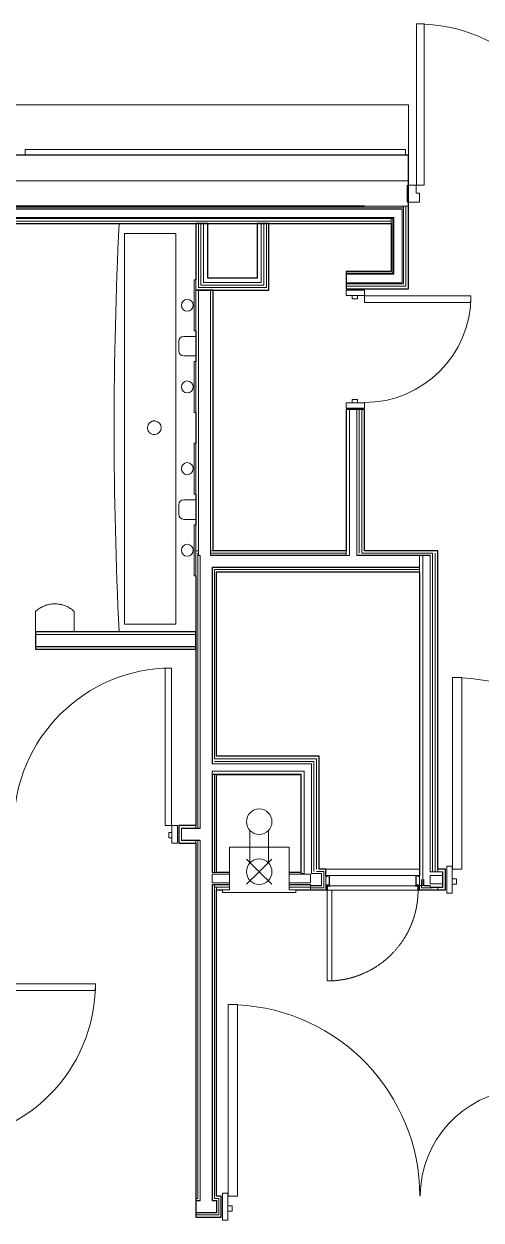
# Model space of a CAD drawing. Header units: millimetres. Extents: x 90978 to 295199, y -4084 to 97293.
# Drawn here: x 208801 to 211486, y 28445 to 35475 of the extents above; entities that cross this region are included whole.
import ezdxf

# ---------------------------------------------------------------- set-up
doc = ezdxf.new("R2010")
doc.units = ezdxf.units.MM
doc.header["$MEASUREMENT"] = 0
doc.linetypes.add('CSM-STL-XX-ZZ-M3-A-XXXX-00001_detached _19_04_21__rvt-1-Level 0$0$Elevation Swings', pattern=[3, 2, -1])
for name, color, linetype, lineweight in [('CSM-STL-XX-ZZ-M3-A-XXXX-00001_detached _19_04_21__rvt-1-Level 0$0$A-DETL-GENF', 7, 'CONTINUOUS', 9), ('CSM-STL-XX-ZZ-M3-A-XXXX-00001_detached _19_04_21__rvt-1-Level 0$0$A-DOOR', 4, 'CONTINUOUS', 9), ('CSM-STL-XX-ZZ-M3-A-XXXX-00001_detached _19_04_21__rvt-1-Level 0$0$A-DOOR-FRAM', 4, 'CONTINUOUS', 18), ('CSM-STL-XX-ZZ-M3-A-XXXX-00001_detached _19_04_21__rvt-1-Level 0$0$A-GLAZ-CURT', 7, 'CONTINUOUS', 9), ('CSM-STL-XX-ZZ-M3-A-XXXX-00001_detached _19_04_21__rvt-1-Level 0$0$A-WALL', 7, 'CONTINUOUS', 9), ('CSM-STL-XX-ZZ-M3-A-XXXX-00001_detached _19_04_21__rvt-1-Level 0$0$E-ELEC-FIXT', 7, 'CONTINUOUS', 9), ('CSM-STL-XX-ZZ-M3-A-XXXX-00001_detached _19_04_21__rvt-1-Level 0$0$I-FURN', 8, 'CONTINUOUS', 9), ('CSM-STL-XX-ZZ-M3-A-XXXX-00001_detached _19_04_21__rvt-1-Level 0$0$I-WALL', 7, 'CONTINUOUS', 9), ('CSM-STL-XX-ZZ-M3-A-XXXX-00001_detached _19_04_21__rvt-1-Level 0$0$P-SANR-FIXT', 7, 'CONTINUOUS', 9)]:
    doc.layers.add(name, color=color, linetype=linetype, lineweight=lineweight)

msp = doc.modelspace()

# ---------------------------------------------------------------- linework, layer by layer
at = {"layer": 'CSM-STL-XX-ZZ-M3-A-XXXX-00001_detached _19_04_21__rvt-1-Level 0$0$A-DETL-GENF'}
for p, q in [((210128.2, 30543.8), (210128.2, 30735.2)), ((210238.2, 30543.8), (210238.2, 30735.2)), ((210183.2, 30636.2), (210008.2, 30636.2)), ((210008.2, 30636.2), (210008.2, 30386.2)), ((210358.2, 30636.2), (210183.2, 30636.2)), ((210358.2, 30386.2), (210358.2, 30636.2)), ((210183.2, 30492.8), (210108.9, 30567)), ((210183.2, 30492.8), (210257.4, 30567)), ((210183.2, 30492.8), (210108.9, 30418.5)), ((210183.2, 30492.8), (210257.4, 30418.5)), ((210579.6, 30467.7), (210579.6, 30462.2)), ((210579.6, 30462.2), (210580.8, 30462.2)), ((210580.8, 30467.7), (210580.8, 30462.2)), ((210582.1, 30470.2), (210593.1, 30470.2)), ((210582.1, 30469), (210593.1, 30469)), ((210594.4, 30467.7), (210594.4, 30417.7)), ((210595.6, 30467.7), (210595.6, 30417.7)), ((211103.6, 30467.7), (211103.6, 30417.7)), ((211104.8, 30467.7), (211104.8, 30417.7)), ((211117.1, 30470.2), (211106.1, 30470.2)), ((211117.1, 30469), (211106.1, 30469)), ((211118.4, 30467.7), (211118.4, 30462.2)), ((211119.6, 30462.2), (211118.4, 30462.2)), ((211119.6, 30467.7), (211119.6, 30462.2)), ((210008.2, 30386.2), (209968.2, 30386.2)), ((209968.2, 30386.2), (209968.2, 30371.2)), ((209968.2, 30371.2), (210183.2, 30371.2)), ((210183.2, 30371.2), (210398.2, 30371.2)), ((210398.2, 30386.2), (210358.2, 30386.2)), ((210398.2, 30371.2), (210398.2, 30386.2)), ((210578.3, 30385.2), (210555.7, 30385.2)), ((210555.7, 30385.2), (210555.7, 30384)), ((210555.7, 30384), (210578.3, 30384)), ((210579.6, 30413.9), (210579.6, 30386.7)), ((210579.6, 30406.6), (210579.6, 30386.5)), ((210580.8, 30413.9), (210580.8, 30386.5)), ((210580.8, 30386.5), (210580.8, 30413.9)), ((210582.1, 30416.4), (210593.1, 30416.4)), ((210582.1, 30415.2), (210593.1, 30415.2)), ((211117.1, 30416.4), (211106.1, 30416.4)), ((211117.1, 30415.2), (211106.1, 30415.2)), ((211118.4, 30413.9), (211118.4, 30386.5)), ((211118.4, 30386.5), (211118.4, 30413.9)), ((211119.6, 30413.9), (211119.6, 30386.7)), ((211119.6, 30406.6), (211119.6, 30386.5)), ((211120.9, 30385.2), (211143.5, 30385.2)), ((211143.5, 30384), (211120.9, 30384)), ((211143.5, 30385.2), (211143.5, 30384))]:
    msp.add_line(p, q, dxfattribs=at)
for centre in [(210183.2, 30786.2), (210183.2, 30492.8)]:
    msp.add_circle(centre, 75, dxfattribs=at)
for centre, radius, start, end in [((210582.1, 30467.7), 2.5, 90, 180), ((210582.1, 30467.7), 1.3, 90, 180), ((210593.1, 30467.7), 2.5, 0, 90), ((210593.1, 30467.7), 1.3, 0, 90), ((211106.1, 30467.7), 2.5, 90, 180), ((211106.1, 30467.7), 1.3, 90, 180), ((211117.1, 30467.7), 2.5, 0, 90), ((211117.1, 30467.7), 1.3, 0, 90), ((210578.3, 30386.5), 1.3, 270, 0), ((210578.3, 30386.5), 2.5, 270, 0), ((210582.1, 30413.9), 2.5, 90, 180), ((210582.1, 30413.9), 1.3, 90, 180), ((210593.1, 30417.7), 2.5, 270, 0), ((210593.1, 30417.7), 1.3, 270, 0), ((211106.1, 30417.7), 2.5, 180, 270), ((211106.1, 30417.7), 1.3, 180, 270), ((211117.1, 30413.9), 2.5, 0, 90), ((211117.1, 30413.9), 1.3, 0, 90), ((211120.9, 30386.5), 2.5, 180, 270), ((211120.9, 30386.5), 1.3, 180, 270)]:
    msp.add_arc(centre, radius, start, end, dxfattribs=at)
at = {"layer": 'CSM-STL-XX-ZZ-M3-A-XXXX-00001_detached _19_04_21__rvt-1-Level 0$0$A-DOOR', "lineweight": 20}
for p, q in [((211106.8, 35475), (211151.8, 35475)), ((211106.8, 34528.2), (211106.8, 35475)), ((211151.8, 35475), (211151.8, 34528.2)), ((211151.8, 34528.2), (211106.8, 34528.2))]:
    msp.add_line(p, q, dxfattribs=at)
at = {"layer": 'CSM-STL-XX-ZZ-M3-A-XXXX-00001_detached _19_04_21__rvt-1-Level 0$0$A-DOOR'}
for p, q in [((211426.8, 33876.1), (210800.8, 33876.1)), ((210800.8, 33876.1), (210800.8, 33838.1)), ((210800.8, 33838.1), (211426.8, 33838.1)), ((211426.8, 33838.1), (211426.8, 33876.1)), ((209630.7, 30763.2), (209630.7, 31689.2)), ((209630.7, 31689.2), (209668.7, 31689.2)), ((209668.7, 31689.2), (209668.7, 30763.2)), ((211318.6, 31633.2), (211372.6, 31633.2)), ((211318.6, 30507.2), (211318.6, 31633.2)), ((211372.6, 31633.2), (211372.6, 30507.2)), ((209668.7, 30763.2), (209630.7, 30763.2)), ((210574.6, 30385.2), (210574.6, 30470.2)), ((210574.6, 30470.2), (211124.6, 30470.2)), ((211124.6, 30470.2), (211124.6, 30385.2)), ((211318.6, 30507.2), (211372.6, 30507.2)), ((210555.7, 30384), (210555.7, 30385.2)), ((210555.7, 30385.2), (210574.6, 30385.2)), ((211143.5, 30384), (210555.7, 30384)), ((210582.8, 30406.6), (210582.8, 30386.2)), ((210583.7, 30406.6), (210583.7, 30386.2)), ((210584.3, 30410), (211114.9, 30410)), ((210584.3, 30408.8), (210584.3, 30410)), ((211114.9, 30408.8), (210584.3, 30408.8)), ((210585, 30408.8), (210602.8, 30408.8)), ((210585, 30407.9), (210602.8, 30407.9)), ((211114.2, 30384.9), (210585, 30384.9)), ((210585, 30384), (211114.2, 30384)), ((210602.8, 30407.9), (210602.8, 30408.8)), ((211096.4, 30407.9), (211096.4, 30408.8)), ((211114.2, 30408.8), (211096.4, 30408.8)), ((211114.2, 30407.9), (211096.4, 30407.9)), ((211114.9, 30410), (211114.9, 30408.8)), ((211115.5, 30406.6), (211115.5, 30386.2)), ((211116.4, 30406.6), (211116.4, 30386.2)), ((211124.6, 30385.2), (211143.5, 30385.2)), ((211143.5, 30385.2), (211143.5, 30384)), ((209220.5, 29833.2), (208294.5, 29833.2)), ((209220.5, 29795.2), (209220.5, 29833.2)), ((208294.5, 29795.2), (209220.5, 29795.2)), ((210000.8, 29711.2), (210054.8, 29711.2)), ((210000.8, 28585.2), (210000.8, 29711.2)), ((210054.8, 29711.2), (210054.8, 28585.2)), ((210000.8, 28585.2), (210054.8, 28585.2))]:
    msp.add_line(p, q, dxfattribs=at)
at = {"layer": 'CSM-STL-XX-ZZ-M3-A-XXXX-00001_detached _19_04_21__rvt-1-Level 0$0$A-DOOR', "linetype": 'CSM-STL-XX-ZZ-M3-A-XXXX-00001_detached _19_04_21__rvt-1-Level 0$0$Elevation Swings'}
for p, q in [((210582.8, 29850.4), (210582.8, 30384)), ((210582.8, 30384), (210608.8, 30384)), ((210608.8, 30384), (210608.8, 29850.4)), ((210608.8, 29850.4), (210582.8, 29850.4))]:
    msp.add_line(p, q, dxfattribs=at)
at = {"layer": 'CSM-STL-XX-ZZ-M3-A-XXXX-00001_detached _19_04_21__rvt-1-Level 0$0$A-DOOR'}
for centre, radius, start, end in [((211106.8, 34528.2), 946.8, 0, 90), ((210800.8, 33876.1), 626, 270, 0), ((209668.7, 30763.2), 926, 90, 180), ((211318.6, 30507.2), 1126, 0.10177, 87.25119), ((210585, 30406.6), 2.2, 90, 180), ((210585, 30386.2), 2.2, 180, 270), ((210585, 30406.6), 1.3, 90, 180), ((210585, 30386.2), 1.3, 180, 270), ((211114.2, 30406.6), 2.2, 0, 90), ((211114.2, 30406.6), 1.3, 0, 90), ((211114.2, 30386.2), 2.2, 270, 0), ((211114.2, 30386.2), 1.3, 270, 0), ((208294.5, 29833.2), 926, 270, 0), ((210000.8, 28585.2), 1126, 0.10177, 87.25119), ((211756.8, 28585.2), 628, 94.9328, 180)]:
    msp.add_arc(centre, radius, start, end, dxfattribs=at)
at = {"layer": 'CSM-STL-XX-ZZ-M3-A-XXXX-00001_detached _19_04_21__rvt-1-Level 0$0$A-DOOR', "linetype": 'CSM-STL-XX-ZZ-M3-A-XXXX-00001_detached _19_04_21__rvt-1-Level 0$0$Elevation Swings'}
msp.add_arc((210582.8, 30384), 533.6, 270, 0, dxfattribs=at)
at = {"layer": 'CSM-STL-XX-ZZ-M3-A-XXXX-00001_detached _19_04_21__rvt-1-Level 0$0$A-DOOR-FRAM', "lineweight": 20}
for p, q in [((211059.8, 34528.2), (211104.8, 34528.2)), ((211059.8, 34428.2), (211059.8, 34528.2)), ((211104.8, 34528.2), (211104.8, 34481.2)), ((211104.8, 34481.2), (211124.8, 34481.2)), ((211124.8, 34481.2), (211124.8, 34428.2)), ((211124.8, 34428.2), (211059.8, 34428.2)), ((210693.8, 33910.1), (210800.8, 33910.1)), ((210693.8, 33878.1), (210693.8, 33910.1)), ((210800.8, 33910.1), (210800.8, 33878.1)), ((210800.8, 33878.1), (210693.8, 33878.1)), ((210728.8, 33878.1), (210760.8, 33878.1)), ((210728.8, 33859.1), (210728.8, 33878.1)), ((210760.8, 33859.1), (210728.8, 33859.1)), ((210760.8, 33878.1), (210760.8, 33859.1)), ((210728.8, 33267.1), (210760.8, 33267.1)), ((210728.8, 33248.1), (210728.8, 33267.1)), ((210760.8, 33267.1), (210760.8, 33248.1)), ((210693.8, 33216.1), (210693.8, 33248.1)), ((210693.8, 33248.1), (210800.8, 33248.1)), ((210800.8, 33216.1), (210693.8, 33216.1)), ((210760.8, 33248.1), (210728.8, 33248.1)), ((210800.8, 33248.1), (210800.8, 33216.1)), ((209670.7, 30723.2), (209651.7, 30723.2)), ((209651.7, 30723.2), (209651.7, 30691.2)), ((209670.7, 30763.2), (209670.7, 30661.2)), ((209702.7, 30763.2), (209670.7, 30763.2)), ((209670.7, 30691.2), (209670.7, 30723.2)), ((209702.7, 30661.2), (209702.7, 30763.2)), ((209651.7, 30691.2), (209670.7, 30691.2)), ((209670.7, 30661.2), (209702.7, 30661.2)), ((211316.6, 30525.2), (211284.6, 30525.2)), ((211284.6, 30525.2), (211284.6, 30367.2)), ((211316.6, 30367.2), (211316.6, 30525.2)), ((211341.6, 30451.2), (211316.6, 30451.2)), ((211316.6, 30451.2), (211316.6, 30419.2)), ((211341.6, 30419.2), (211341.6, 30451.2)), ((211316.6, 30419.2), (211341.6, 30419.2)), ((211284.6, 30367.2), (211316.6, 30367.2)), ((209998.8, 28603.2), (209966.8, 28603.2)), ((209966.8, 28603.2), (209966.8, 28445.2)), ((209998.8, 28445.2), (209998.8, 28603.2)), ((210023.8, 28529.2), (209998.8, 28529.2)), ((209998.8, 28529.2), (209998.8, 28497.2)), ((209998.8, 28497.2), (210023.8, 28497.2)), ((210023.8, 28497.2), (210023.8, 28529.2)), ((209966.8, 28445.2), (209998.8, 28445.2))]:
    msp.add_line(p, q, dxfattribs=at)
at = {"layer": 'CSM-STL-XX-ZZ-M3-A-XXXX-00001_detached _19_04_21__rvt-1-Level 0$0$A-GLAZ-CURT', "lineweight": 20}
for p, q in [((211042.8, 34737.2), (208808.8, 34737.2)), ((208808.8, 34737.2), (208808.8, 34703.2)), ((211042.8, 34703.2), (211042.8, 34737.2)), ((208808.8, 34703.2), (211042.8, 34703.2))]:
    msp.add_line(p, q, dxfattribs=at)
at = {"layer": 'CSM-STL-XX-ZZ-M3-A-XXXX-00001_detached _19_04_21__rvt-1-Level 0$0$A-WALL'}
for p, q in [((196281.1, 35000.2), (211059.8, 35000.2)), ((211059.8, 35000.2), (211059.8, 34703.2)), ((205050.8, 34553.2), (211059.8, 34553.2)), ((206171.8, 34393.2), (209845.7, 34393.2)), ((206171.8, 34387.2), (209845.7, 34387.2)), ((209845.7, 34393.2), (210205.1, 34393.2)), ((209845.7, 34387.2), (210205.1, 34387.2)), ((210205.1, 34393.2), (210800.8, 34393.2)), ((210205.1, 34387.2), (210800.8, 34387.2)), ((210800.8, 34403.2), (210957.8, 34403.2)), ((210957.8, 34403.2), (210800.8, 34403.2)), ((210800.8, 34393.2), (210957.8, 34393.2)), ((210800.8, 34387.2), (210957.8, 34387.2)), ((211029.8, 34403.2), (210957.8, 34403.2)), ((210957.8, 34393.2), (211023.8, 34393.2)), ((210957.8, 34387.2), (210973.8, 34387.2)), ((210973.8, 34387.2), (211023.8, 34387.2)), ((211023.8, 34393.2), (211029.8, 34393.2)), ((211023.8, 34387.2), (211023.8, 34020.1)), ((211029.8, 34393.2), (211029.8, 34403.2)), ((211044.8, 34403.2), (211029.8, 34403.2)), ((211029.8, 34403.2), (211029.8, 34393.2)), ((211029.8, 34393.2), (211029.8, 34020.1)), ((211059.8, 34403.2), (211044.8, 34403.2)), ((211044.8, 34403.2), (211044.8, 34020.1)), ((206171.8, 34337.2), (209845.7, 34337.2)), ((206171.8, 34331.2), (209845.7, 34331.2)), ((206171.8, 34316.2), (209845.7, 34316.2)), ((209845.7, 34337.2), (210205.1, 34337.2)), ((209845.7, 34331.2), (210205.1, 34331.2)), ((209845.7, 34316.2), (210205.1, 34316.2)), ((210205.1, 34337.2), (210800.8, 34337.2)), ((210205.1, 34331.2), (210800.8, 34331.2)), ((210205.1, 34316.2), (210800.8, 34316.2)), ((210800.8, 34337.2), (210957.8, 34337.2)), ((210800.8, 34331.2), (210957.8, 34331.2)), ((210800.8, 34316.2), (210957.8, 34316.2)), ((210957.8, 34337.2), (210967.8, 34337.2)), ((210957.8, 34316.2), (210957.8, 34331.2)), ((210957.8, 34331.2), (210967.8, 34331.2)), ((210957.8, 34301.2), (210957.8, 34316.2)), ((210967.8, 34337.2), (210973.8, 34337.2)), ((210967.8, 34331.2), (210967.8, 34020.1)), ((210973.8, 34337.2), (210973.8, 34020.1)), ((209825.7, 34301.2), (209825.7, 33980.2)), ((209840.7, 34301.2), (209840.7, 33980.2)), ((209855.7, 34301.2), (209855.7, 33980.2)), ((210195.1, 33955.2), (210195.1, 34301.2)), ((210210.1, 33940.2), (210210.1, 34301.2)), ((210225.1, 33925.2), (210225.1, 34301.2)), ((209825.7, 33940.2), (209825.7, 33980.2)), ((209840.7, 33955.2), (209840.7, 33980.2)), ((209840.7, 33940.2), (209840.7, 33955.2)), ((209855.7, 33955.2), (209855.7, 33980.2)), ((209855.7, 33955.2), (210170.1, 33955.2)), ((210195.1, 33955.2), (210170.1, 33955.2)), ((210693.8, 34010.1), (210967.8, 34010.1)), ((210693.8, 34004.1), (210973.8, 34004.1)), ((210693.8, 33954.1), (211023.8, 33954.1)), ((210967.8, 34020.1), (210967.8, 34010.1)), ((210973.8, 34020.1), (210973.8, 34010.1)), ((210973.8, 34010.1), (210973.8, 34004.1)), ((211023.8, 34020.1), (211023.8, 34004.1)), ((211023.8, 34004.1), (211023.8, 33954.1)), ((211029.8, 34020.1), (211029.8, 33954.1)), ((211029.8, 33954.1), (211029.8, 33948.1)), ((211044.8, 34020.1), (211044.8, 33948.1)), ((209825.7, 33925.2), (209825.7, 33940.2)), ((209825.7, 33925.2), (210170.1, 33925.2)), ((209825.7, 33910.2), (209825.7, 32377.8)), ((209826.7, 33910.2), (209826.7, 32377.8)), ((209840.7, 33940.2), (210170.1, 33940.2)), ((209896.7, 33910.2), (209896.7, 32377.8)), ((209897.7, 33910.2), (209897.7, 32377.8)), ((210195.1, 33940.2), (210170.1, 33940.2)), ((210210.1, 33925.2), (210170.1, 33925.2)), ((210210.1, 33940.2), (210195.1, 33940.2)), ((210225.1, 33925.2), (210210.1, 33925.2)), ((210693.8, 33948.1), (211029.8, 33948.1)), ((210693.8, 33933.1), (211044.8, 33933.1)), ((211044.8, 33948.1), (211044.8, 33933.1)), ((210694.8, 33208.1), (210694.8, 32377.8)), ((210713.8, 33208.1), (210713.8, 32377.8)), ((210755.8, 33208.1), (210755.8, 32377.8)), ((210770.8, 33208.1), (210770.8, 32377.8)), ((210785.8, 33208.1), (210785.8, 32377.8)), ((209810.7, 32377.8), (209825.7, 32377.8)), ((209823.2, 32365.3), (209825.7, 32365.3)), ((209823.2, 32352.8), (209823.2, 32365.3)), ((209823.2, 32351.8), (209823.2, 32352.8)), ((209823.2, 32255.8), (209823.2, 32351.8)), ((209825.7, 32365.3), (209825.7, 32377.8)), ((209825.7, 32352.8), (209825.7, 32365.3)), ((209826.7, 32352.8), (209825.7, 32352.8)), ((209826.7, 32352.8), (209826.7, 32377.8)), ((209826.7, 32351.8), (209826.7, 32352.8)), ((209835.7, 32351.8), (209826.7, 32351.8)), ((209835.7, 32255.8), (209835.7, 32351.8)), ((209836.7, 32351.8), (209835.7, 32351.8)), ((209836.7, 32281.8), (209836.7, 32351.8)), ((209896.7, 32352.8), (209896.7, 32377.8)), ((209896.7, 32351.8), (209896.7, 32352.8)), ((209896.7, 32351.8), (210693.8, 32351.8)), ((209897.7, 32377.8), (209912.7, 32377.8)), ((209897.7, 32365.3), (209897.7, 32377.8)), ((209897.7, 32365.3), (210693.8, 32365.3)), ((209897.7, 32352.8), (209897.7, 32365.3)), ((209897.7, 32352.8), (210693.8, 32352.8)), ((210693.8, 32365.3), (210693.8, 32377.8)), ((210693.8, 32352.8), (210693.8, 32365.3)), ((210693.8, 32351.8), (210693.8, 32352.8)), ((210694.8, 32351.8), (210694.8, 32377.8)), ((210694.8, 32351.8), (210713.8, 32351.8)), ((210713.8, 32351.8), (210694.8, 32351.8)), ((210713.8, 32351.8), (210713.8, 32377.8)), ((210755.8, 32365.3), (210755.8, 32377.8)), ((210755.8, 32352.8), (210755.8, 32365.3)), ((210755.8, 32352.8), (211186.6, 32352.8)), ((210755.8, 32351.8), (210755.8, 32352.8)), ((210755.8, 32351.8), (211125.6, 32351.8)), ((210770.8, 32365.3), (210770.8, 32377.8)), ((210785.8, 32365.3), (210785.8, 32377.8)), ((210785.8, 32365.3), (211201.6, 32365.3)), ((211125.6, 32351.8), (211144.6, 32351.8)), ((211125.6, 32351.8), (211144.6, 32351.8)), ((211125.6, 32351.8), (211125.6, 32281.8)), ((211144.6, 32351.8), (211186.6, 32351.8)), ((211144.6, 32351.8), (211186.6, 32351.8)), ((211144.6, 32351.8), (211144.6, 32255.8)), ((211186.6, 32352.8), (211186.6, 32351.8)), ((211186.6, 32351.8), (211186.6, 32255.8)), ((211201.6, 32365.3), (211201.6, 32352.8)), ((211201.6, 32352.8), (211201.6, 32255.8)), ((211216.6, 32365.3), (211216.6, 32255.8)), ((209836.7, 32255.8), (209836.7, 32281.8)), ((209906.7, 32281.8), (211124.6, 32281.8)), ((209906.7, 32280.8), (209906.7, 32281.8)), ((209906.7, 32255.8), (209906.7, 32280.8)), ((209907.7, 32280.8), (211124.6, 32280.8)), ((209907.7, 32268.3), (209907.7, 32280.8)), ((209907.7, 32255.8), (209907.7, 32268.3)), ((209920.2, 32268.3), (211124.6, 32268.3)), ((209920.2, 32255.8), (209920.2, 32268.3)), ((211124.6, 32281.8), (211124.6, 32280.8)), ((211124.6, 32280.8), (211124.6, 32268.3)), ((211124.6, 32268.3), (211124.6, 32255.8)), ((211125.6, 32281.8), (211125.6, 32255.8)), ((209823.2, 30748.2), (209823.2, 32255.8)), ((209835.7, 30748.2), (209835.7, 32255.8)), ((209836.7, 30747.2), (209836.7, 32255.8)), ((209906.7, 31125.9), (209906.7, 32255.8)), ((209907.7, 31125.9), (209907.7, 32255.8)), ((209920.2, 31155.9), (209920.2, 32255.8)), ((211125.6, 32255.8), (211125.6, 30507.2)), ((211144.6, 32255.8), (211144.6, 30507.2)), ((211186.6, 32255.8), (211186.6, 30507.2)), ((211201.6, 32255.8), (211201.6, 30507.2)), ((211216.6, 32255.8), (211216.6, 30507.2)), ((208869.5, 31886.7), (209810.7, 31886.7)), ((208869.5, 31885.7), (209810.7, 31885.7)), ((208869.5, 31815.7), (209810.7, 31815.7)), ((208869.5, 31814.7), (209810.7, 31814.7)), ((209932.7, 31155.9), (209920.2, 31155.9)), ((209932.7, 31155.9), (210519.7, 31155.9)), ((210519.7, 31155.9), (210519.7, 31140.9)), ((209907.7, 31125.9), (209906.7, 31125.9)), ((209932.7, 31083.9), (209906.7, 31083.9)), ((209906.7, 31064.9), (209906.7, 31083.9)), ((209906.7, 31064.9), (209906.7, 31083.9)), ((209920.2, 31125.9), (209907.7, 31125.9)), ((209932.7, 31140.9), (209920.2, 31140.9)), ((209932.7, 31125.9), (209920.2, 31125.9)), ((209932.7, 31140.9), (210504.7, 31140.9)), ((209932.7, 31125.9), (210489.7, 31125.9)), ((209932.7, 31083.9), (210447.7, 31083.9)), ((210447.7, 31083.9), (210447.7, 31064.9)), ((210489.7, 31125.9), (210489.7, 31083.9)), ((210489.7, 31083.9), (210489.7, 31063.9)), ((210504.7, 31140.9), (210504.7, 31125.9)), ((210504.7, 31125.9), (210504.7, 31063.9)), ((210519.7, 31140.9), (210519.7, 31063.9)), ((209932.7, 31064.9), (209906.7, 31064.9)), ((209907.7, 31063.9), (209906.7, 31063.9)), ((209906.7, 30487.2), (209906.7, 31063.9)), ((209920.2, 31063.9), (209907.7, 31063.9)), ((209907.7, 30487.2), (209907.7, 31063.9)), ((209932.7, 31063.9), (209920.2, 31063.9)), ((209920.2, 30487.2), (209920.2, 31063.9)), ((209932.7, 31064.9), (210428.7, 31064.9)), ((210428.7, 31064.9), (210428.7, 31063.9)), ((210428.7, 31063.9), (210428.7, 30487.2)), ((210447.7, 31064.9), (210447.7, 31063.9)), ((210447.7, 31063.9), (210447.7, 30487.2)), ((210489.7, 31063.9), (210489.7, 30507.2)), ((210504.7, 31063.9), (210504.7, 30507.2)), ((210519.7, 31063.9), (210519.7, 30507.2)), ((209725.7, 30748.2), (209725.7, 30712.2)), ((209810.7, 30748.2), (209725.7, 30748.2)), ((209810.7, 30747.2), (209726.7, 30747.2)), ((209726.7, 30747.2), (209726.7, 30712.2)), ((209810.7, 30748.2), (209810.7, 30763.2)), ((209823.2, 30748.2), (209810.7, 30748.2)), ((209835.7, 30747.2), (209810.7, 30747.2)), ((209835.7, 30748.2), (209823.2, 30748.2)), ((209836.7, 30747.2), (209835.7, 30747.2)), ((209725.7, 30712.2), (209725.7, 30676.2)), ((209725.7, 30676.2), (209810.7, 30676.2)), ((209726.7, 30712.2), (209726.7, 30677.2)), ((209726.7, 30677.2), (209810.7, 30677.2)), ((209835.7, 30677.2), (209810.7, 30677.2)), ((209810.7, 30661.2), (209810.7, 30676.2)), ((209823.2, 30676.2), (209810.7, 30676.2)), ((209835.7, 30676.2), (209823.2, 30676.2)), ((209823.2, 28585.2), (209823.2, 30676.2)), ((209836.7, 30677.2), (209835.7, 30677.2)), ((209835.7, 28585.2), (209835.7, 30676.2)), ((209836.7, 28585.2), (209836.7, 30677.2)), ((209907.7, 30487.2), (209906.7, 30487.2)), ((209932.7, 30477.2), (209906.7, 30477.2)), ((209906.7, 30427.2), (209906.7, 30477.2)), ((209906.7, 30427.2), (209906.7, 30477.2)), ((209920.2, 30487.2), (209907.7, 30487.2)), ((209932.7, 30487.2), (209920.2, 30487.2)), ((210008.2, 30477.2), (209932.7, 30477.2)), ((210484.2, 30477.2), (210358.2, 30477.2)), ((210428.7, 30487.2), (210428.7, 30481.2)), ((210447.7, 30481.2), (210428.7, 30481.2)), ((210447.7, 30487.2), (210447.7, 30481.2)), ((210484.2, 30477.2), (210484.2, 30446.2)), ((210484.2, 30446.2), (210484.2, 30477.2)), ((210484.2, 30446.2), (210484.2, 30427.2)), ((210484.2, 30427.2), (210484.2, 30446.2)), ((210489.7, 30507.2), (210489.7, 30494.7)), ((210489.7, 30494.7), (210489.7, 30482.2)), ((210549.6, 30482.2), (210489.7, 30482.2)), ((210489.7, 30482.2), (210489.7, 30481.2)), ((210548.6, 30481.2), (210489.7, 30481.2)), ((210504.7, 30507.2), (210504.7, 30494.7)), ((210562.1, 30494.7), (210519.7, 30494.7)), ((210548.6, 30446.2), (210548.6, 30481.2)), ((210548.6, 30411.2), (210548.6, 30446.2)), ((210549.6, 30446.2), (210549.6, 30482.2)), ((210549.6, 30410.2), (210549.6, 30446.2)), ((210562.1, 30446.2), (210562.1, 30494.7)), ((210562.1, 30397.7), (210562.1, 30446.2)), ((211124.6, 30507.2), (211124.6, 30481.2)), ((211125.6, 30481.2), (211124.6, 30481.2)), ((211125.6, 30507.2), (211125.6, 30481.2)), ((211137.1, 30446.2), (211137.1, 30397.7)), ((211144.6, 30507.2), (211144.6, 30411.2)), ((211149.6, 30446.2), (211149.6, 30410.2)), ((211150.6, 30446.2), (211150.6, 30411.2)), ((211186.6, 30507.2), (211186.6, 30492.2)), ((211186.6, 30492.2), (211201.6, 30492.2)), ((211186.6, 30491.2), (211186.6, 30492.2)), ((211186.6, 30491.2), (211231.6, 30491.2)), ((211186.6, 30471.2), (211231.6, 30471.2)), ((211186.6, 30421.2), (211186.6, 30471.2)), ((211201.6, 30507.2), (211201.6, 30492.2)), ((211201.6, 30492.2), (211216.6, 30492.2)), ((211216.6, 30507.2), (211216.6, 30492.2)), ((211216.6, 30492.2), (211231.6, 30492.2)), ((211231.6, 30507.2), (211231.6, 30494.7)), ((211231.6, 30494.7), (211231.6, 30492.2)), ((211261.6, 30492.2), (211231.6, 30492.2)), ((211260.6, 30491.2), (211231.6, 30491.2)), ((211260.6, 30471.2), (211231.6, 30471.2)), ((211260.6, 30471.2), (211260.6, 30491.2)), ((211260.6, 30446.2), (211260.6, 30471.2)), ((211260.6, 30421.2), (211260.6, 30446.2)), ((211261.6, 30446.2), (211261.6, 30492.2)), ((211261.6, 30400.2), (211261.6, 30446.2)), ((209932.7, 30427.2), (209906.7, 30427.2)), ((209907.7, 30417.2), (209906.7, 30417.2)), ((209906.7, 28585.2), (209906.7, 30417.2)), ((209932.7, 30417.2), (209907.7, 30417.2)), ((209920.2, 30416.2), (209907.7, 30416.2)), ((209907.7, 28585.2), (209907.7, 30416.2)), ((209932.7, 30416.2), (209920.2, 30416.2)), ((209920.2, 30401.2), (209920.2, 30416.2)), ((209920.2, 30401.2), (209920.2, 30416.2)), ((209932.7, 30401.2), (209920.2, 30401.2)), ((209920.2, 28585.2), (209920.2, 30401.2)), ((210008.2, 30427.2), (209932.7, 30427.2)), ((210008.2, 30417.2), (209932.7, 30417.2)), ((210008.2, 30416.2), (209932.7, 30416.2)), ((210008.2, 30401.2), (209932.7, 30401.2)), ((209932.7, 30401.2), (209932.7, 30386.2)), ((210484.2, 30427.2), (210358.2, 30427.2)), ((210484.2, 30417.2), (210358.2, 30417.2)), ((210484.2, 30416.2), (210358.2, 30416.2)), ((210484.2, 30401.2), (210358.2, 30401.2)), ((210484.2, 30417.2), (210484.2, 30416.2)), ((210484.2, 30416.2), (210484.2, 30417.2)), ((210484.2, 30416.2), (210484.2, 30411.2)), ((210484.2, 30411.2), (210484.2, 30416.2)), ((210484.2, 30411.2), (210484.2, 30410.2)), ((210484.2, 30411.2), (210548.6, 30411.2)), ((210484.2, 30410.2), (210484.2, 30411.2)), ((210484.2, 30410.2), (210484.2, 30401.2)), ((210484.2, 30410.2), (210549.6, 30410.2)), ((210484.2, 30401.2), (210484.2, 30410.2)), ((210484.2, 30401.2), (210484.2, 30397.7)), ((210484.2, 30397.7), (210484.2, 30401.2)), ((210484.2, 30397.7), (210484.2, 30386.2)), ((210484.2, 30397.7), (210562.1, 30397.7)), ((210484.2, 30386.2), (210484.2, 30397.7)), ((211125.6, 30411.2), (211124.6, 30411.2)), ((211137.1, 30397.7), (211186.6, 30397.7)), ((211149.6, 30410.2), (211186.6, 30410.2)), ((211150.6, 30411.2), (211186.6, 30411.2)), ((211186.6, 30411.2), (211150.6, 30411.2)), ((211186.6, 30421.2), (211231.6, 30421.2)), ((211186.6, 30410.2), (211186.6, 30411.2)), ((211186.6, 30401.2), (211186.6, 30410.2)), ((211186.6, 30401.2), (211231.6, 30401.2)), ((211186.6, 30400.2), (211186.6, 30401.2)), ((211186.6, 30400.2), (211201.6, 30400.2)), ((211186.6, 30397.7), (211201.6, 30397.7)), ((211201.6, 30400.2), (211201.6, 30397.7)), ((211201.6, 30400.2), (211216.6, 30400.2)), ((211216.6, 30400.2), (211216.6, 30397.7)), ((211216.6, 30400.2), (211231.6, 30400.2)), ((211260.6, 30421.2), (211231.6, 30421.2)), ((211231.6, 30401.2), (211260.6, 30401.2)), ((211231.6, 30400.2), (211231.6, 30397.7)), ((211231.6, 30400.2), (211261.6, 30400.2)), ((211231.6, 30385.2), (211231.6, 30397.7)), ((211231.6, 30397.7), (211231.6, 30385.2)), ((211260.6, 30401.2), (211260.6, 30421.2)), ((209823.2, 28572.7), (209810.7, 28572.7)), ((209835.7, 28560.2), (209810.7, 28560.2)), ((209836.7, 28559.2), (209810.7, 28559.2)), ((209823.2, 28572.7), (209823.2, 28585.2)), ((209835.7, 28572.7), (209835.7, 28585.2)), ((209835.7, 28560.2), (209835.7, 28572.7)), ((209836.7, 28560.2), (209836.7, 28585.2)), ((209836.7, 28559.2), (209836.7, 28560.2)), ((209906.7, 28560.2), (209906.7, 28585.2)), ((209906.7, 28559.2), (209906.7, 28560.2)), ((209932.8, 28559.2), (209906.7, 28559.2)), ((209907.7, 28572.7), (209907.7, 28585.2)), ((209907.7, 28560.2), (209907.7, 28572.7)), ((209933.8, 28560.2), (209907.7, 28560.2)), ((209920.2, 28572.7), (209920.2, 28585.2)), ((209946.3, 28572.7), (209920.2, 28572.7)), ((209932.8, 28524.2), (209932.8, 28559.2)), ((209933.8, 28524.2), (209933.8, 28560.2)), ((209946.3, 28524.2), (209946.3, 28572.7)), ((209810.7, 28489.2), (209932.8, 28489.2)), ((209810.7, 28488.2), (209933.8, 28488.2)), ((209810.7, 28475.7), (209946.3, 28475.7)), ((209932.8, 28489.2), (209932.8, 28524.2)), ((209933.8, 28488.2), (209933.8, 28524.2)), ((209946.3, 28475.7), (209946.3, 28524.2))]:
    msp.add_line(p, q, dxfattribs=at)
at = {"layer": 'CSM-STL-XX-ZZ-M3-A-XXXX-00001_detached _19_04_21__rvt-1-Level 0$0$A-WALL', "lineweight": 30}
for p, q in [((211059.8, 34703.2), (205050.8, 34703.2)), ((211059.8, 34528.2), (211059.8, 34703.2)), ((211054.8, 34428.2), (211054.8, 34528.2)), ((211054.8, 34528.2), (211059.8, 34528.2)), ((205050.8, 34403.2), (210800.8, 34403.2)), ((211059.8, 34428.2), (211054.8, 34428.2)), ((211059.8, 34403.2), (211059.8, 34428.2)), ((211276.6, 30507.2), (211231.6, 30507.2)), ((211276.6, 30385.2), (211276.6, 30507.2)), ((211231.6, 30385.2), (211276.6, 30385.2))]:
    msp.add_line(p, q, dxfattribs=at)
at = {"layer": 'CSM-STL-XX-ZZ-M3-A-XXXX-00001_detached _19_04_21__rvt-1-Level 0$0$E-ELEC-FIXT', "flags": 128}
msp.add_lwpolyline([(209095.6, 32022.1), (209090.7, 32026.6), (209085.6, 32030.8), (209080.4, 32034.8), (209075, 32038.6), (209069.4, 32042.2), (209063.7, 32045.5), (209057.9, 32048.7), (209052, 32051.6), (209045.9, 32054.2), (209039.8, 32056.6), (209033.5, 32058.8), (209027.2, 32060.7), (209020.8, 32062.4), (209014.4, 32063.8), (209007.9, 32064.9), (209001.3, 32065.8), (208994.7, 32066.4), (208988.2, 32066.8), (208981.5, 32066.9), (208974.9, 32066.7), (208968.4, 32066.3), (208961.8, 32065.6), (208955.3, 32064.6), (208948.8, 32063.4), (208942.3, 32061.9), (208936, 32060.2), (208929.7, 32058.2), (208923.4, 32055.9), (208917.3, 32053.4), (208911.3, 32050.7), (208905.4, 32047.7), (208899.6, 32044.5), (208894, 32041.1), (208888.5, 32037.5), (208883.1, 32033.6), (208877.9, 32029.5), (208872.9, 32025.2), (208869.5, 32022.1)], dxfattribs=at)
at = {"layer": 'CSM-STL-XX-ZZ-M3-A-XXXX-00001_detached _19_04_21__rvt-1-Level 0$0$E-ELEC-FIXT'}
for points, knots in [([(208869.5, 32022.1), (208869.5, 32022.3), (208869.5, 32020.9), (208869.5, 32016.1), (208869.5, 32012.7), (208869.5, 32009.7), (208869.5, 32006.3), (208869.5, 32001.5), (208869.5, 31995.9), (208869.5, 31989.9), (208869.5, 31983.6), (208869.5, 31975.9), (208869.5, 31966.7), (208869.5, 31957.8), (208869.5, 31948.8), (208869.5, 31936.4), (208869.5, 31920.8), (208869.5, 31908.1), (208869.5, 31901.7)], [-1, -1, -1, -1, -0.861111, -0.791667, -0.756944, -0.722222, -0.6875, -0.652778, -0.583333, -0.548611, -0.513889, -0.444444, -0.388889, -0.333333, -0.277778, -0.222222, -0.111111, 0, 0, 0, 0]), ([(209095.6, 31901.7), (209095.6, 31909.7), (209095.6, 31921.6), (209095.6, 31937.2), (209095.6, 31946.8), (209095.6, 31954.4), (209095.6, 31961.9), (209095.6, 31971), (209095.6, 31979.6), (209095.6, 31986.2), (209095.6, 31991.8), (209095.6, 31997.9), (209095.6, 32004.3), (209095.6, 32009.8), (209095.6, 32014.4), (209095.6, 32018), (209095.6, 32020.6), (209095.6, 32022), (209095.6, 32022.2), (209095.6, 32022.1)], [-1, -1, -1, -1, -0.861111, -0.791667, -0.722222, -0.6875, -0.652778, -0.583333, -0.513889, -0.479167, -0.444444, -0.388889, -0.333333, -0.277778, -0.222222, -0.166667, -0.111111, -0.055556, 0, 0, 0, 0])]:
    msp.add_open_spline(points, degree=3, knots=knots, dxfattribs=at)
at = {"layer": 'CSM-STL-XX-ZZ-M3-A-XXXX-00001_detached _19_04_21__rvt-1-Level 0$0$I-FURN'}
for p, q in [((209800.7, 33970.9), (209800.7, 33670.9)), ((209810.7, 33970.9), (209800.7, 33970.9)), ((209810.7, 33670.9), (209810.7, 33970.9)), ((209710.7, 33608.4), (209710.7, 33553.4)), ((209810.7, 33638.4), (209740.7, 33638.4)), ((209800.7, 33670.9), (209810.7, 33670.9)), ((209740.7, 33523.4), (209810.7, 33523.4)), ((209800.7, 33490.9), (209800.7, 33190.9)), ((209810.7, 33490.9), (209800.7, 33490.9)), ((209810.7, 33190.9), (209810.7, 33490.9)), ((209800.7, 33190.9), (209810.7, 33190.9)), ((209800.7, 33010.9), (209800.7, 32710.9)), ((209810.7, 33010.9), (209800.7, 33010.9)), ((209810.7, 32710.9), (209810.7, 33010.9)), ((209800.7, 32710.9), (209810.7, 32710.9)), ((209710.7, 32648.4), (209710.7, 32593.4)), ((209810.7, 32678.4), (209740.7, 32678.4)), ((209740.7, 32563.4), (209810.7, 32563.4)), ((209800.7, 32530.9), (209800.7, 32230.9)), ((209810.7, 32530.9), (209800.7, 32530.9)), ((209810.7, 32230.9), (209810.7, 32530.9)), ((209800.7, 32230.9), (209810.7, 32230.9))]:
    msp.add_line(p, q, dxfattribs=at)
for centre, start, end in [((209740.7, 33608.4), 90, 180), ((209740.7, 33553.4), 180, 270), ((209740.7, 32648.4), 90, 180), ((209740.7, 32593.4), 180, 270)]:
    msp.add_arc(centre, 30, start, end, dxfattribs=at)
at = {"layer": 'CSM-STL-XX-ZZ-M3-A-XXXX-00001_detached _19_04_21__rvt-1-Level 0$0$I-WALL', "lineweight": 30}
for p, q in [((209845.7, 34403.2), (206171.8, 34403.2)), ((210205.1, 34403.2), (209845.7, 34403.2)), ((210800.8, 34403.2), (210205.1, 34403.2)), ((211059.8, 34020.1), (211059.8, 34403.2)), ((206171.8, 34301.2), (209845.7, 34301.2)), ((209880.7, 34301.2), (209810.7, 34301.2)), ((209810.7, 34301.2), (209810.7, 33980.2)), ((209845.7, 34301.2), (210205.1, 34301.2)), ((209880.7, 33980.2), (209880.7, 34301.2)), ((210170.1, 34301.2), (210170.1, 33980.2)), ((210240.1, 34301.2), (210170.1, 34301.2)), ((210205.1, 34301.2), (210800.8, 34301.2)), ((210240.1, 33910.2), (210240.1, 34301.2)), ((210800.8, 34301.2), (210957.8, 34301.2)), ((210957.8, 34301.2), (210957.8, 34020.1)), ((209810.7, 33980.2), (209810.7, 33970.9)), ((210170.1, 33980.2), (209880.7, 33980.2)), ((210957.8, 34020.1), (210693.8, 34020.1)), ((210693.8, 34020.1), (210693.8, 33918.1)), ((211059.8, 33933.1), (211059.8, 34020.1)), ((209912.7, 33910.2), (209810.7, 33910.2)), ((209810.7, 33910.2), (210170.1, 33910.2)), ((209912.7, 32377.8), (209912.7, 33910.2)), ((210170.1, 33910.2), (210225.1, 33910.2)), ((210225.1, 33910.2), (210240.1, 33910.2)), ((210693.8, 33918.1), (211059.8, 33918.1)), ((211059.8, 33918.1), (211059.8, 33933.1)), ((209810.7, 33670.9), (209810.7, 33490.9)), ((209810.7, 33190.9), (209810.7, 33010.9)), ((210800.8, 33208.1), (210693.8, 33208.1)), ((210693.8, 33208.1), (210693.8, 32377.8)), ((210800.8, 32377.8), (210800.8, 33208.1)), ((209810.7, 32710.9), (209810.7, 32530.9)), ((210693.8, 32377.8), (209912.7, 32377.8)), ((211231.6, 32377.8), (210800.8, 32377.8)), ((211231.6, 32365.3), (211231.6, 32377.8)), ((211231.6, 32255.8), (211231.6, 32365.3)), ((209810.7, 32230.9), (209810.7, 30763.2)), ((209932.7, 32255.8), (211124.6, 32255.8)), ((209932.7, 31170.9), (209932.7, 32255.8)), ((211124.6, 32255.8), (211124.6, 30507.2)), ((211231.6, 30507.2), (211231.6, 32255.8)), ((209810.7, 31901.7), (208869.5, 31901.7)), ((208869.5, 31901.7), (208869.5, 31799.7)), ((209810.7, 31799.7), (209810.7, 31901.7)), ((208869.5, 31799.7), (209810.7, 31799.7)), ((210534.7, 31170.9), (209932.7, 31170.9)), ((210534.7, 31155.9), (210534.7, 31170.9)), ((210534.7, 31063.9), (210534.7, 31155.9)), ((209932.7, 31063.9), (210427.7, 31063.9)), ((209932.7, 30487.2), (209932.7, 31063.9)), ((210427.7, 31063.9), (210427.7, 30487.2)), ((210534.7, 30507.2), (210534.7, 31063.9)), ((209810.7, 30763.2), (209710.7, 30763.2)), ((209710.7, 30763.2), (209710.7, 30661.2)), ((209710.7, 30661.2), (209810.7, 30661.2)), ((209810.7, 30661.2), (209810.7, 28585.2)), ((210008.2, 30487.2), (209932.7, 30487.2)), ((210427.7, 30487.2), (210358.2, 30487.2)), ((210574.6, 30507.2), (210534.7, 30507.2)), ((210574.6, 30470.2), (210574.6, 30507.2)), ((211124.6, 30507.2), (211124.6, 30470.2)), ((209932.7, 30386.2), (209968.2, 30386.2)), ((209932.7, 28585.2), (209932.7, 30386.2)), ((210398.2, 30386.2), (210484.2, 30386.2)), ((210484.2, 30386.2), (210484.2, 30385.2)), ((210484.2, 30385.2), (210555.7, 30385.2)), ((211143.5, 30385.2), (211231.6, 30385.2)), ((209810.7, 28585.2), (209810.7, 28463.2)), ((209958.8, 28585.2), (209932.7, 28585.2)), ((209958.8, 28463.2), (209958.8, 28585.2)), ((209810.7, 28463.2), (209958.8, 28463.2))]:
    msp.add_line(p, q, dxfattribs=at)
at = {"layer": 'CSM-STL-XX-ZZ-M3-A-XXXX-00001_detached _19_04_21__rvt-1-Level 0$0$I-WALL'}
for p, q in [((210574.6, 30507.2), (211124.6, 30507.2)), ((211144.6, 30411.2), (211125.6, 30411.2)), ((211150.6, 30411.2), (211144.6, 30411.2))]:
    msp.add_line(p, q, dxfattribs=at)
at = {"layer": 'CSM-STL-XX-ZZ-M3-A-XXXX-00001_detached _19_04_21__rvt-1-Level 0$0$P-SANR-FIXT'}
for p, q in [((209390.7, 31947.8), (209390.7, 34243.2)), ((209390.7, 34243.2), (209692.9, 34243.2)), ((209692.9, 34243.2), (209390.7, 34243.2)), ((209390.7, 34243.2), (209390.7, 31947.8)), ((209692.9, 34243.2), (209692.9, 31947.8)), ((209692.9, 31947.8), (209692.9, 34243.2)), ((209692.9, 31947.8), (209390.7, 31947.8)), ((209390.7, 31947.8), (209692.9, 31947.8))]:
    msp.add_line(p, q, dxfattribs=at)
for centre, radius, start, end in [((233834.9, 33101.7), 24504.2, 177.19425, 182.80696), ((209760.7, 33821.7), 35, 90, 270), ((209760.7, 33821.7), 35, 270, 90), ((209760.7, 33341.7), 35, 90, 270), ((209760.7, 33341.7), 35, 270, 90), ((209567.2, 33101.7), 40, 276.50354, 83.49646), ((209760.7, 32861.7), 35, 90, 270), ((209760.7, 32861.7), 35, 270, 90), ((209760.7, 32381.7), 35, 90, 270), ((209760.7, 32381.7), 35, 270, 90)]:
    msp.add_arc(centre, radius, start, end, dxfattribs=at)
msp.add_open_spline([(209571.7, 33062), (209568.5, 33061.5), (209562.2, 33061.3), (209552.7, 33063.4), (209544.2, 33067.9), (209534.4, 33076.6), (209526.6, 33091.5), (209526.6, 33110.3), (209533.4, 33125.5), (209542.1, 33134.3), (209550.6, 33139), (209556.3, 33140.9), (209561, 33141.7), (209565.7, 33142.1), (209569.3, 33141.9), (209571.7, 33141.5)], degree=3, knots=[0, 0, 0, 0, 0.071429, 0.142857, 0.214286, 0.285714, 0.428571, 0.571429, 0.678571, 0.785714, 0.839286, 0.892857, 0.919643, 0.946429, 1, 1, 1, 1], dxfattribs=at)

doc.saveas('drawing.dxf')
